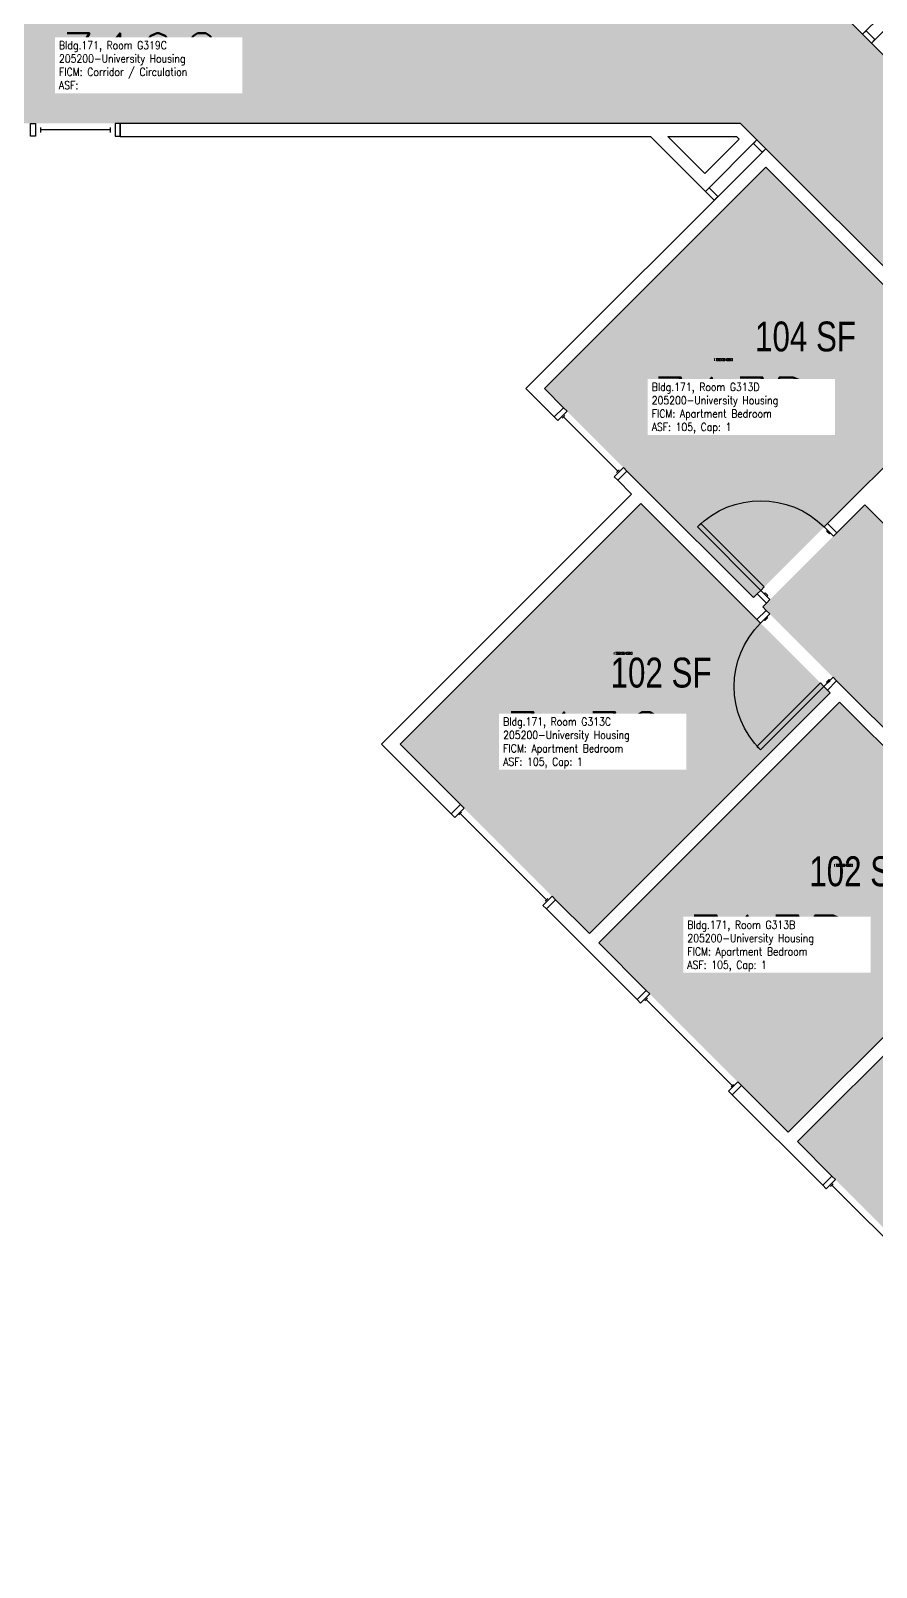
# Model space of a CAD drawing. Header units: inches. Extents: x 1063 to 4030, y -1482 to 1605.
# Drawn here: x 2036 to 2375, y 663 to 1280 of the extents above; entities that cross this region are included whole.
import ezdxf
from ezdxf.enums import TextEntityAlignment as Align

# ---------------------------------------------------------------- set-up
doc = ezdxf.new("R2010")
doc.units = ezdxf.units.IN
doc.header["$LTSCALE"] = 192
doc.header["$MEASUREMENT"] = 0
for name, color, linetype in [('A-DOOR', 2, 'Continuous'), ('A-GLAZ', 1, 'Continuous'), ('A-IDEN-RNUM', 7, 'Continuous'), ('A-IDEN-SNUM', 4, 'Continuous'), ('A-IDEN-VNUM', 4, 'Continuous'), ('A-WALL', 5, 'Continuous'), ('AREA-TEXT', 3, 'Continuous'), ('Rooms-Category-Color', 7, 'Continuous'), ('Rooms-College-Color', 7, 'Continuous'), ('Rooms-Department-Color', 7, 'Continuous'), ('Rooms-Division-Color', 7, 'Continuous'), ('Rooms-Information', 7, 'Continuous')]:
    doc.layers.add(name, color=color, linetype=linetype)
doc.styles.add('AREA', font='arial.ttf', dxfattribs={"width": 0.75, "height": 12})
doc.styles.add('ROOMSNUMBER', font='txt.shx', dxfattribs={"height": 0.03})
doc.styles.add('ROOMVNUMBER', font='simplex.shx', dxfattribs={"width": 0.85})

msp = doc.modelspace()

# ---------------------------------------------------------------- hatches: boundary and pattern name
at = {"layer": 'Rooms-Category-Color', "true_color": 0xadadad}
for points in [[(2373.33, 1275.37), (2369.79, 1278.9), (2351.87, 1296.82), (2321.57, 1327.13), (2031.61, 1327.13), (1782.24, 1327.13), (1782.24, 1323.13), (1778.24, 1323.13), (1778.24, 1324.63), (1738.24, 1324.63), (1738.24, 1319.63), (1732.24, 1319.63), (1732.24, 1243.02), (1763.74, 1242.96), (1778.24, 1243.12), (1778.24, 1247.13), (1782.24, 1247.13), (1782.24, 1245.63), (1822.24, 1245.63), (1822.24, 1250.63), (1828.24, 1250.63), (1828.24, 1222.38), (1897.49, 1222.38), (1897.49, 1243.12), (2320.71, 1243.12), (2327.36, 1236.48), (2330.9, 1232.94)], [(2330.9, 1232.94), (2373.33, 1275.37), (2633.56, 1015.13), (2651.24, 1032.81), (2709.45, 974.59), (2691.78, 956.92), (2821.91, 826.78), (2839.59, 844.46), (2897.8, 786.25), (2880.12, 768.57), (3535.92, 112.77), (3553.6, 130.45), (3595.4, 88.64), (3577.73, 70.96), (3700.48, -51.78), (3658.05, -94.21), (3535.3, 28.54), (3517.62, 10.86), (3475.82, 52.67), (3493.49, 70.35), (2837.69, 726.14), (2820.02, 708.47), (2761.81, 766.68), (2779.48, 784.36), (2649.35, 914.49), (2631.67, 896.81), (2573.46, 955.02), (2591.14, 972.7)]]:
    msp.add_hatch(color=253, dxfattribs=at).paths.add_polyline_path(points)
at = {"layer": 'Rooms-Category-Color', "true_color": 0x728ef3}
for points in [[(2330.91, 1225.51), (2241.98, 1136.6), (2325.95, 1052.63), (2414.87, 1141.55)], [(2260.1, 917.66), (2184, 993.76), (2280.69, 1090.46), (2356.8, 1014.34), (2260.42, 917.96)], [(2534.37, 673.09), (2438.56, 768.9), (2524.12, 854.46), (2329.66, 1048.92), (2370.67, 1089.93), (2391, 1069.6), (2381.19, 1059.79), (2505.67, 935.31), (2515.48, 945.12), (2535.81, 924.8), (2526, 914.98), (2548.41, 892.57), (2558.04, 902.2), (2554.33, 905.92), (2549.82, 901.41), (2534.83, 916.4), (2569.75, 951.31), (2584.74, 936.32), (2578.37, 929.96), (2582.09, 926.25), (2588.45, 932.61), (2631.67, 889.39), (2567.68, 825.39), (2617.28, 775.8), (2606.94, 765.45), (2616.84, 755.55)], [(2263.81, 913.95), (2339.91, 837.84), (2436.61, 934.52), (2360.51, 1010.64), (2264.13, 914.25)], [(2343.63, 834.13), (2419.99, 757.76), (2516.69, 854.46), (2440.32, 930.83), (2343.95, 834.43)]]:
    msp.add_hatch(color=171, dxfattribs=at).paths.add_polyline_path(points)
at = {"layer": 'Rooms-College-Color', "true_color": 0xadadad}
for points in [[(2373.33, 1275.37), (2369.79, 1278.9), (2351.87, 1296.82), (2321.57, 1327.13), (2031.61, 1327.13), (1782.24, 1327.13), (1782.24, 1323.13), (1778.24, 1323.13), (1778.24, 1324.63), (1738.24, 1324.63), (1738.24, 1319.63), (1732.24, 1319.63), (1732.24, 1243.02), (1763.74, 1242.96), (1778.24, 1243.12), (1778.24, 1247.13), (1782.24, 1247.13), (1782.24, 1245.63), (1822.24, 1245.63), (1822.24, 1250.63), (1828.24, 1250.63), (1828.24, 1222.38), (1897.49, 1222.38), (1897.49, 1243.12), (2320.71, 1243.12), (2327.36, 1236.48), (2330.9, 1232.94)], [(2330.9, 1232.94), (2373.33, 1275.37), (2633.56, 1015.13), (2651.24, 1032.81), (2709.45, 974.59), (2691.78, 956.92), (2821.91, 826.78), (2839.59, 844.46), (2897.8, 786.25), (2880.12, 768.57), (3535.92, 112.77), (3553.6, 130.45), (3595.4, 88.64), (3577.73, 70.96), (3700.48, -51.78), (3658.05, -94.21), (3535.3, 28.54), (3517.62, 10.86), (3475.82, 52.67), (3493.49, 70.35), (2837.69, 726.14), (2820.02, 708.47), (2761.81, 766.68), (2779.48, 784.36), (2649.35, 914.49), (2631.67, 896.81), (2573.46, 955.02), (2591.14, 972.7)], [(2330.91, 1225.51), (2241.98, 1136.6), (2325.95, 1052.63), (2414.87, 1141.55)], [(2260.1, 917.66), (2184, 993.76), (2280.69, 1090.46), (2356.8, 1014.34), (2260.42, 917.96)], [(2534.37, 673.09), (2438.56, 768.9), (2524.12, 854.46), (2329.66, 1048.92), (2370.67, 1089.93), (2391, 1069.6), (2381.19, 1059.79), (2505.67, 935.31), (2515.48, 945.12), (2535.81, 924.8), (2526, 914.98), (2548.41, 892.57), (2558.04, 902.2), (2554.33, 905.92), (2549.82, 901.41), (2534.83, 916.4), (2569.75, 951.31), (2584.74, 936.32), (2578.37, 929.96), (2582.09, 926.25), (2588.45, 932.61), (2631.67, 889.39), (2567.68, 825.39), (2617.28, 775.8), (2606.94, 765.45), (2616.84, 755.55)], [(2263.81, 913.95), (2339.91, 837.84), (2436.61, 934.52), (2360.51, 1010.64), (2264.13, 914.25)], [(2343.63, 834.13), (2419.99, 757.76), (2516.69, 854.46), (2440.32, 930.83), (2343.95, 834.43)]]:
    msp.add_hatch(color=253, dxfattribs=at).paths.add_polyline_path(points)
at = {"layer": 'Rooms-Department-Color', "true_color": 0xacacac}
for points in [[(2373.33, 1275.37), (2369.79, 1278.9), (2351.87, 1296.82), (2321.57, 1327.13), (2031.61, 1327.13), (1782.24, 1327.13), (1782.24, 1323.13), (1778.24, 1323.13), (1778.24, 1324.63), (1738.24, 1324.63), (1738.24, 1319.63), (1732.24, 1319.63), (1732.24, 1243.02), (1763.74, 1242.96), (1778.24, 1243.12), (1778.24, 1247.13), (1782.24, 1247.13), (1782.24, 1245.63), (1822.24, 1245.63), (1822.24, 1250.63), (1828.24, 1250.63), (1828.24, 1222.38), (1897.49, 1222.38), (1897.49, 1243.12), (2320.71, 1243.12), (2327.36, 1236.48), (2330.9, 1232.94)], [(2330.9, 1232.94), (2373.33, 1275.37), (2633.56, 1015.13), (2651.24, 1032.81), (2709.45, 974.59), (2691.78, 956.92), (2821.91, 826.78), (2839.59, 844.46), (2897.8, 786.25), (2880.12, 768.57), (3535.92, 112.77), (3553.6, 130.45), (3595.4, 88.64), (3577.73, 70.96), (3700.48, -51.78), (3658.05, -94.21), (3535.3, 28.54), (3517.62, 10.86), (3475.82, 52.67), (3493.49, 70.35), (2837.69, 726.14), (2820.02, 708.47), (2761.81, 766.68), (2779.48, 784.36), (2649.35, 914.49), (2631.67, 896.81), (2573.46, 955.02), (2591.14, 972.7)]]:
    msp.add_hatch(color=253, dxfattribs=at).paths.add_polyline_path(points)
at = {"layer": 'Rooms-Department-Color', "true_color": 0x604aed}
for points in [[(2330.91, 1225.51), (2241.98, 1136.6), (2325.95, 1052.63), (2414.87, 1141.55)], [(2260.1, 917.66), (2184, 993.76), (2280.69, 1090.46), (2356.8, 1014.34), (2260.42, 917.96)], [(2534.37, 673.09), (2438.56, 768.9), (2524.12, 854.46), (2329.66, 1048.92), (2370.67, 1089.93), (2391, 1069.6), (2381.19, 1059.79), (2505.67, 935.31), (2515.48, 945.12), (2535.81, 924.8), (2526, 914.98), (2548.41, 892.57), (2558.04, 902.2), (2554.33, 905.92), (2549.82, 901.41), (2534.83, 916.4), (2569.75, 951.31), (2584.74, 936.32), (2578.37, 929.96), (2582.09, 926.25), (2588.45, 932.61), (2631.67, 889.39), (2567.68, 825.39), (2617.28, 775.8), (2606.94, 765.45), (2616.84, 755.55)], [(2263.81, 913.95), (2339.91, 837.84), (2436.61, 934.52), (2360.51, 1010.64), (2264.13, 914.25)], [(2343.63, 834.13), (2419.99, 757.76), (2516.69, 854.46), (2440.32, 930.83), (2343.95, 834.43)]]:
    msp.add_hatch(color=173, dxfattribs=at).paths.add_polyline_path(points)
at = {"layer": 'Rooms-Division-Color', "true_color": 0xadadad}
for points in [[(2373.33, 1275.37), (2369.79, 1278.9), (2351.87, 1296.82), (2321.57, 1327.13), (2031.61, 1327.13), (1782.24, 1327.13), (1782.24, 1323.13), (1778.24, 1323.13), (1778.24, 1324.63), (1738.24, 1324.63), (1738.24, 1319.63), (1732.24, 1319.63), (1732.24, 1243.02), (1763.74, 1242.96), (1778.24, 1243.12), (1778.24, 1247.13), (1782.24, 1247.13), (1782.24, 1245.63), (1822.24, 1245.63), (1822.24, 1250.63), (1828.24, 1250.63), (1828.24, 1222.38), (1897.49, 1222.38), (1897.49, 1243.12), (2320.71, 1243.12), (2327.36, 1236.48), (2330.9, 1232.94)], [(2330.9, 1232.94), (2373.33, 1275.37), (2633.56, 1015.13), (2651.24, 1032.81), (2709.45, 974.59), (2691.78, 956.92), (2821.91, 826.78), (2839.59, 844.46), (2897.8, 786.25), (2880.12, 768.57), (3535.92, 112.77), (3553.6, 130.45), (3595.4, 88.64), (3577.73, 70.96), (3700.48, -51.78), (3658.05, -94.21), (3535.3, 28.54), (3517.62, 10.86), (3475.82, 52.67), (3493.49, 70.35), (2837.69, 726.14), (2820.02, 708.47), (2761.81, 766.68), (2779.48, 784.36), (2649.35, 914.49), (2631.67, 896.81), (2573.46, 955.02), (2591.14, 972.7)]]:
    msp.add_hatch(color=253, dxfattribs=at).paths.add_polyline_path(points)
at = {"layer": 'Rooms-Division-Color', "true_color": 0x604aed}
for points in [[(2330.91, 1225.51), (2241.98, 1136.6), (2325.95, 1052.63), (2414.87, 1141.55)], [(2260.1, 917.66), (2184, 993.76), (2280.69, 1090.46), (2356.8, 1014.34), (2260.42, 917.96)], [(2534.37, 673.09), (2438.56, 768.9), (2524.12, 854.46), (2329.66, 1048.92), (2370.67, 1089.93), (2391, 1069.6), (2381.19, 1059.79), (2505.67, 935.31), (2515.48, 945.12), (2535.81, 924.8), (2526, 914.98), (2548.41, 892.57), (2558.04, 902.2), (2554.33, 905.92), (2549.82, 901.41), (2534.83, 916.4), (2569.75, 951.31), (2584.74, 936.32), (2578.37, 929.96), (2582.09, 926.25), (2588.45, 932.61), (2631.67, 889.39), (2567.68, 825.39), (2617.28, 775.8), (2606.94, 765.45), (2616.84, 755.55)], [(2263.81, 913.95), (2339.91, 837.84), (2436.61, 934.52), (2360.51, 1010.64), (2264.13, 914.25)], [(2343.63, 834.13), (2419.99, 757.76), (2516.69, 854.46), (2440.32, 930.83), (2343.95, 834.43)]]:
    msp.add_hatch(color=173, dxfattribs=at).paths.add_polyline_path(points)

# ---------------------------------------------------------------- linework, layer by layer
at = {"layer": 'A-DOOR'}
for points in [[(2374.74, 1276.78), (2371.2, 1280.32), (2371.2, 1280.32), (2369.79, 1278.9), (2373.33, 1275.37), (2374.74, 1276.78)], [(2330.9, 1232.94), (2327.36, 1236.48), (2327.36, 1236.48), (2325.95, 1235.06), (2329.48, 1231.53), (2330.9, 1232.94)], [(2311.63, 1213.67), (2308.09, 1217.21), (2308.09, 1217.21), (2306.68, 1215.79), (2310.22, 1212.26), (2311.63, 1213.67)]]:
    msp.add_lwpolyline(points, dxfattribs=at)
for points in [[(2328.86, 1055.54), (2330.28, 1056.96), (2304.82, 1082.41), (2303.41, 1081)], [(2358.03, 1077.29), (2359.45, 1078.7), (2355.73, 1082.41), (2354.32, 1081)], [(2356.8, 1078.52), (2356.44, 1078.17), (2355.38, 1079.23), (2355.73, 1079.59)], [(2332.58, 1051.83), (2331.16, 1050.42), (2327.45, 1054.13), (2328.86, 1055.54)], [(2331.34, 1053.07), (2331.69, 1053.42), (2330.63, 1054.48), (2330.28, 1054.13)], [(2332.49, 1046.09), (2331.08, 1047.5), (2327.36, 1043.79), (2328.78, 1042.37)], [(2331.25, 1044.85), (2331.61, 1044.5), (2330.55, 1043.44), (2330.19, 1043.79)], [(2357.95, 1020.63), (2359.36, 1019.22), (2355.65, 1015.5), (2354.23, 1016.92)], [(2356.71, 1019.39), (2356.35, 1019.75), (2355.29, 1018.69), (2355.65, 1018.33)], [(2354.23, 1016.92), (2352.82, 1018.33), (2327.36, 992.88), (2328.78, 991.46)]]:
    msp.add_lwpolyline(points, close=True, dxfattribs=at)
at = {"layer": 'A-DOOR', "extrusion": (0, 0, -1)}
for centre, start, end in [((-2328.86, 1055.54), 45, 135), ((-2354.23, 1016.92), 315, 45)]:
    msp.add_arc(centre, 36, start, end, dxfattribs=at)
at = {"layer": 'A-GLAZ'}
for p, q in [((2039.61, 1241.5), (2039.61, 1239.5)), ((2067.61, 1241.5), (2067.61, 1239.5)), ((2067.61, 1240.5), (2039.61, 1240.5)), ((2250.12, 1125.81), (2249.06, 1124.75)), ((2271.51, 1103.36), (2249.59, 1125.28)), ((2272.04, 1103.89), (2270.98, 1102.83)), ((2208.73, 966.38), (2207.67, 965.32)), ((2242.85, 931.2), (2208.2, 965.85)), ((2243.38, 931.73), (2242.32, 930.67)), ((2283.35, 891.76), (2282.29, 890.7)), ((2317.46, 856.58), (2282.82, 891.23)), ((2317.99, 857.11), (2316.93, 856.05)), ((2357.92, 817.18), (2356.86, 816.12)), ((2392.04, 782), (2357.39, 816.65))]:
    msp.add_line(p, q, dxfattribs=at)
for points in [[(2037.61, 1238), (2035.61, 1238), (2035.61, 1243), (2037.61, 1243)], [(2069.61, 1238), (2071.61, 1238), (2071.61, 1243), (2069.61, 1243)], [(2247.38, 1123.78), (2245.96, 1125.19), (2249.67, 1128.9), (2251.09, 1127.49)], [(2270, 1101.15), (2271.42, 1099.73), (2275.13, 1103.45), (2273.72, 1104.86)], [(2205.99, 964.35), (2204.57, 965.76), (2208.29, 969.47), (2209.7, 968.06)], [(2241.34, 928.99), (2242.76, 927.58), (2246.47, 931.29), (2245.06, 932.7)], [(2280.61, 889.73), (2279.19, 891.14), (2282.9, 894.85), (2284.32, 893.44)], [(2315.96, 854.37), (2317.38, 852.96), (2321.09, 856.67), (2319.67, 858.09)], [(2355.18, 815.15), (2353.77, 816.56), (2357.48, 820.28), (2358.9, 818.86)]]:
    msp.add_lwpolyline(points, close=True, dxfattribs=at)
at = {"layer": 'A-WALL'}
for p, q in [((2369.79, 1278.9), (2466.13, 1375.25)), ((2469.67, 1371.71), (2373.33, 1275.37)), ((2352.03, 1296.66), (2369.79, 1278.9)), ((2373.33, 1275.37), (2464.28, 1184.41)), ((2320.71, 1243.12), (2071.61, 1243.12)), ((2071.61, 1243.12), (2071.61, 1237.87)), ((2327.36, 1236.48), (2320.71, 1243.12)), ((2071.61, 1237.87), (2284.6, 1237.87)), ((2284.6, 1237.87), (2306.68, 1215.79)), ((2306.42, 1222.95), (2291.49, 1237.87)), ((2291.49, 1237.87), (2319.07, 1237.87)), ((2320.2, 1236.74), (2306.42, 1222.95)), ((2306.68, 1215.79), (2327.36, 1236.48)), ((2319.07, 1237.87), (2320.2, 1236.74)), ((2234.56, 1136.6), (2330.9, 1232.94)), ((2330.9, 1232.94), (2421.85, 1141.99)), ((2330.9, 1225.52), (2241.98, 1136.6)), ((2414.87, 1141.55), (2330.9, 1225.52)), ((2245.96, 1125.19), (2234.56, 1136.6)), ((2241.98, 1136.6), (2249.67, 1128.9)), ((2357.59, 1084.27), (2414.87, 1141.55)), ((2249.67, 1128.9), (2245.96, 1125.19)), ((2271.42, 1099.73), (2275.13, 1103.45)), ((2276.98, 1094.17), (2271.42, 1099.73)), ((2275.13, 1103.45), (2281.14, 1097.44)), ((2176.57, 993.76), (2276.98, 1094.17)), ((2281.14, 1097.44), (2325.95, 1052.63)), ((2280.69, 1090.46), (2184, 993.76)), ((2327.36, 1043.79), (2280.69, 1090.46)), ((2370.67, 1089.93), (2361.3, 1080.56)), ((2391, 1069.6), (2370.67, 1089.93)), ((2355.73, 1082.41), (2357.59, 1084.27)), ((2359.45, 1078.7), (2355.73, 1082.41)), ((2361.3, 1080.56), (2359.45, 1078.7)), ((2325.95, 1052.63), (2327.45, 1054.13)), ((2327.45, 1054.13), (2331.16, 1050.42)), ((2331.16, 1050.42), (2329.66, 1048.92)), ((2331.08, 1047.5), (2327.36, 1043.79)), ((2329.66, 1048.92), (2331.08, 1047.5)), ((2355.65, 1015.5), (2359.36, 1019.22)), ((2359.36, 1019.22), (2410.89, 967.69)), ((2260.1, 917.66), (2356.8, 1014.36)), ((2356.8, 1014.36), (2355.65, 1015.5)), ((2360.51, 1010.64), (2263.81, 913.95)), ((2407.18, 963.97), (2360.51, 1010.64)), ((2204.57, 965.76), (2176.57, 993.76)), ((2184, 993.76), (2208.29, 969.47)), ((2208.29, 969.47), (2204.57, 965.76)), ((2339.91, 837.84), (2436.61, 934.54)), ((2242.76, 927.58), (2246.47, 931.29)), ((2279.19, 891.14), (2242.76, 927.58)), ((2246.47, 931.29), (2260.1, 917.66)), ((2440.32, 930.83), (2343.63, 834.13)), ((2263.81, 913.95), (2282.9, 894.85)), ((2282.9, 894.85), (2279.19, 891.14)), ((2317.38, 852.96), (2321.09, 856.67)), ((2353.77, 816.56), (2317.38, 852.96)), ((2321.09, 856.67), (2339.91, 837.84)), ((2343.63, 834.13), (2357.48, 820.28)), ((2357.48, 820.28), (2353.77, 816.56))]:
    msp.add_line(p, q, dxfattribs=at)

# ---------------------------------------------------------------- texts
at = {"layer": 'A-IDEN-RNUM', "style": 'ROOMSNUMBER', "width": 0.85}
for s, p in [('0313-D0', (2313.8, 1148.16)), ('0313-C0', (2273.51, 1030.24)), ('0313-B0', (2362.02, 945.11))]:
    msp.add_text(s, height=1, dxfattribs=at).set_placement(p, align=Align.MIDDLE_CENTER)
at = {"layer": 'A-IDEN-SNUM', "style": 'ROOMSNUMBER', "width": 0.85}
for s, p in [('1710G313D0', (2313.8, 1148.16)), ('1710G313C0', (2273.51, 1030.24)), ('1710G313B0', (2362.02, 945.11))]:
    msp.add_text(s, height=1, dxfattribs=at).set_placement(p, align=Align.MIDDLE_CENTER)
at = {"layer": 'A-IDEN-VNUM', "style": 'ROOMVNUMBER', "width": 0.85}
for s, p in [('319C', (2079.35, 1268.05)), ('313D', (2316.95, 1129.72)), ('313C', (2257.74, 995.29)), ('313B', (2331.28, 913.69))]:
    msp.add_text(s, height=22.5, dxfattribs=at).set_placement(p, align=Align.MIDDLE_CENTER)
at = {"layer": 'AREA-TEXT', "style": 'AREA', "width": 0.75}
for s, p in [('104 SF', (2346.87, 1157.51)), ('102 SF', (2288.84, 1022.5)), ('102 SF', (2368.65, 942.69))]:
    msp.add_text(s, height=12, dxfattribs=at).set_placement(p, align=Align.MIDDLE_CENTER)

# ---------------------------------------------------------------- next in the draw order: texts
at = {"layer": 'Rooms-Information', "char_height": 3.2143, "width": 72, "attachment_point": 7, "style": 'ROOMVNUMBER', "bg_fill": 3, "box_fill_scale": 1.5, "bg_fill_color": 256, "bg_fill_true_color": 13158600, "bg_fill_transparency": 0}
for s, insert in [('Bldg.171, Room G319C^M^J205200-University Housing^M^JFICM: Corridor / Circulation^M^JASF: ', (2047.02, 1256.8)), ('Bldg.171, Room G313D^M^J205200-University Housing^M^JFICM: Apartment Bedroom^M^JASF: 105, Cap: 1', (2285.08, 1118.47)), ('Bldg.171, Room G313C^M^J205200-University Housing^M^JFICM: Apartment Bedroom^M^JASF: 105, Cap: 1', (2225.41, 984.04)), ('Bldg.171, Room G313B^M^J205200-University Housing^M^JFICM: Apartment Bedroom^M^JASF: 105, Cap: 1', (2299.4, 902.44))]:
    msp.add_mtext(s, dxfattribs=dict(at, insert=insert))

doc.saveas('drawing.dxf')
